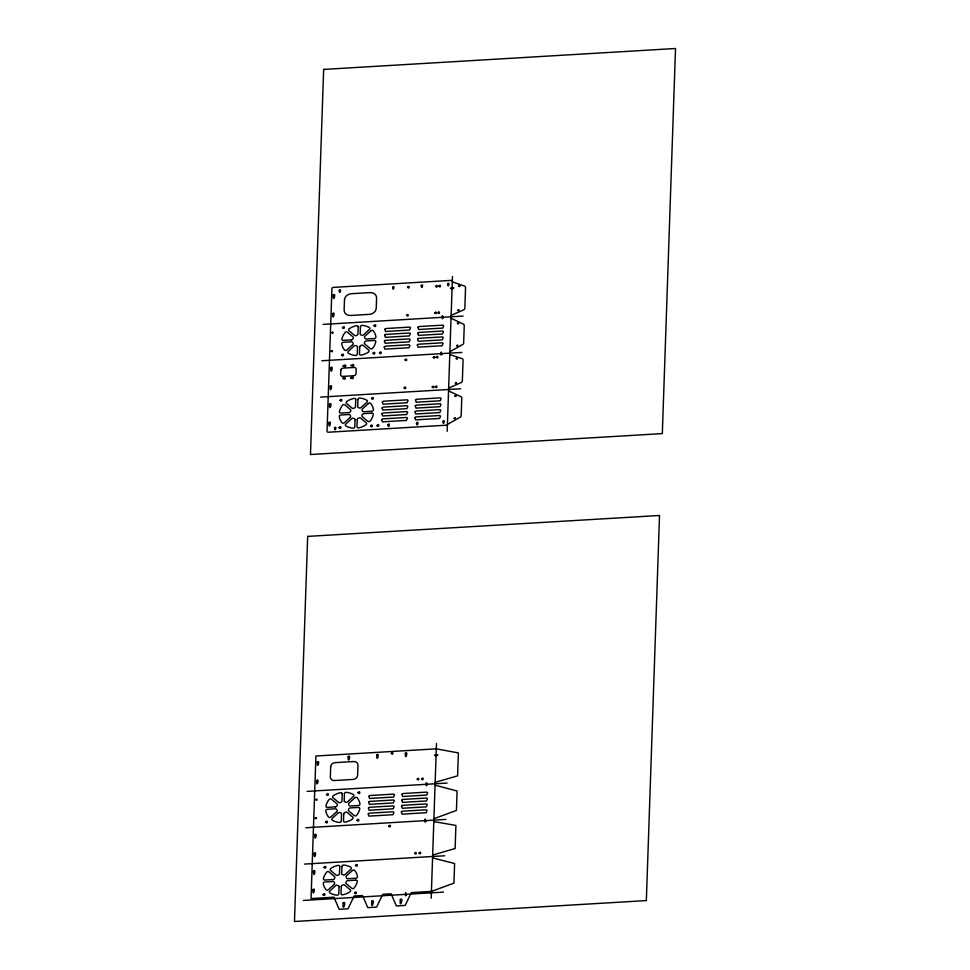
<?xml version="1.0" encoding="UTF-8"?>
<svg xmlns="http://www.w3.org/2000/svg" width="970" height="970" viewBox="0 0 970 970"><rect width="100%" height="100%" fill="white"/><g stroke="black" fill="none" stroke-linecap="round" stroke-linejoin="round"><path stroke-width="1.45" d="M431.189 898.256L436.488 743.444M447.17 431.274L452.469 276.45M449.898 351.722L462.508 344.605A2.231 1.891 -18.3 0 0 463.66 342.883L464.242 325.629A2.231 1.891 -18.3 0 0 463.236 324.041L451.038 318.221M451.135 315.371L463.478 309.951A2.231 1.891 -18.3 0 0 464.848 308.108L465.539 287.69A2.231 1.891 -18.3 0 0 464.315 286.017L453.014 282.112A1.334 1.14 -18.3 0 1 452.287 281.288A1.334 1.14 -18.3 0 0 451.014 280.403L333.28 287.399A1.334 1.14 -18.3 0 0 331.922 288.636L327.036 431.141A1.334 1.14 -18.3 0 0 328.321 432.22L446.382 425.2A1.334 1.14 -18.3 0 0 447.558 424.52A1.334 1.14 -18.3 0 1 448.067 424.048L460.022 417.318A2.231 1.891 -18.3 0 0 461.162 415.584L461.768 398.161A2.231 1.891 -18.3 0 0 460.738 396.56L448.552 390.922M448.649 388.073L460.98 382.653A2.231 1.891 -18.3 0 0 462.363 380.81L463.066 360.222A2.231 1.891 -18.3 0 0 461.805 358.536L449.801 354.571M433.905 818.704L456.433 810.447L457.088 790.999L435.057 785.203M435.154 782.353L457.61 775.83L458.398 752.914L436.294 748.84L315.917 756.006L311.043 898.572L333.922 897.202L339.197 909.339L348 908.817L354.123 896.001L362.513 895.504L367.788 907.641L376.59 907.12L382.713 894.304L391.104 893.806L396.378 905.944L405.169 905.422L411.304 892.606L431.42 891.406L453.936 883.149L454.615 863.518L432.571 857.904M432.668 855.055L455.124 848.532L455.912 825.434L433.808 821.554M323.071 324.404L463.126 316.075M321.822 360.755L461.878 352.425M320.585 397.106L460.641 388.776M307.078 791.387L447.146 783.057M305.841 827.737L445.897 819.407M304.592 864.088L444.648 855.77M303.343 900.439L443.411 892.121M354.535 892.982C357.105 896.037 356.778 889.478 354.535 892.982M357.021 820.28C359.021 823.481 359.87 816.958 357.021 820.208M370.516 426C372.807 429.164 372.989 422.556 370.516 426M373.001 353.286C375.232 356.426 375.572 349.976 373.013 353.225M376.918 425.612C379.282 428.691 379.525 422.144 376.93 425.551M379.416 352.91C381.768 355.966 381.877 349.649 379.428 352.777M324.029 867.313C326.259 870.381 326.72 864.076 324.041 867.18M326.514 794.6C329.097 797.655 328.709 791.071 326.514 794.6M340.009 400.331C342.361 403.411 342.531 396.972 340.021 400.258M342.495 327.617C344.532 330.855 345.332 324.222 342.495 327.617M307.672 536.398L294.48 921.5L646.347 900.584L659.527 515.482L307.672 536.398M323.653 69.416L310.473 454.518L662.328 433.602L675.52 48.5L323.653 69.416M312.849 889.769C312.789 898.547 316.135 886.034 312.849 889.769M313.48 871.29C313.492 880.093 316.681 867.519 313.48 871.29M314.098 853.418C314.013 862.112 317.408 849.841 314.098 853.37M314.729 834.94C314.753 843.73 317.893 831.205 314.729 834.891M316.584 780.717C316.414 789.313 319.979 777.322 316.596 780.62M317.214 762.226C317.226 770.968 320.415 758.625 317.226 762.141M328.794 422.787C328.866 431.844 332.116 418.737 328.794 422.787M329.424 404.308C329.351 413.22 332.94 400.477 329.424 404.308M330.042 386.436C330.139 395.493 333.341 382.398 330.042 386.436M330.673 367.957C330.734 376.942 334.019 363.992 330.673 367.957M332.528 313.734C332.492 322.586 335.984 310 332.528 313.686M333.159 295.244C333.171 304.168 336.566 291.424 333.171 295.195M334.48 427.891C334.856 433.445 337.402 424.811 334.492 427.794M339.185 290.503C339.876 296.117 341.707 287.047 339.185 290.503M340.785 370.188L340.628 374.602A2.231 1.891 -18.3 0 0 342.762 376.396L353.759 375.742A2.231 1.891 -18.3 0 0 356.026 373.68L356.172 369.267A2.231 1.891 -18.3 0 0 354.038 367.472L343.041 368.127A2.231 1.891 -18.3 0 0 340.785 370.188M344.483 299.9L344.132 310.097A6.693 5.687 -18.3 0 0 350.534 315.48L369.449 314.353A6.693 5.687 -18.3 0 0 376.239 308.181L376.59 297.996A6.693 5.687 -18.3 0 0 370.188 292.613L351.273 293.728A6.693 5.687 -18.3 0 0 344.483 299.9M342.689 378.445C346.921 381.016 345.72 375.232 342.701 378.397M343.113 366.017C347.248 368.612 346.363 362.768 343.125 365.969M330.697 766.761L330.346 776.946A4.462 3.783 -18.3 0 0 334.614 780.535L353.08 779.431A4.462 3.783 -18.3 0 0 357.615 775.321L357.966 765.136A4.462 3.783 -18.3 0 0 353.698 761.547L335.22 762.638A4.462 3.783 -18.3 0 0 330.697 766.761M350.582 377.973C354.717 380.579 353.759 374.711 350.594 377.924M351.007 365.557C354.984 368.212 354.438 362.271 351.019 365.508M339.051 886.701L338.809 893.722A1.564 1.322 -18.3 0 1 336.966 895.152A17.496 14.853 -18.3 0 1 329.982 893.018A1.564 1.322 -18.3 0 1 329.861 890.969L335.693 885.671A1.564 1.322 -18.3 0 1 337.451 885.307A6.475 5.493 -18.3 0 0 338.069 885.501A1.564 1.322 -18.3 0 1 339.051 886.701M339.742 866.622L339.5 873.63A1.564 1.322 -18.3 0 1 338.433 874.964A6.475 5.493 -18.3 0 0 337.803 875.231A1.564 1.322 -18.3 0 1 336.057 875.073L330.564 870.442A1.564 1.322 -18.3 0 1 330.831 868.38A17.496 14.853 -18.3 0 1 337.984 865.398A1.564 1.322 -18.3 0 1 339.742 866.622M341.537 814L341.307 821.02A1.564 1.322 -18.3 0 1 339.464 822.451A17.496 14.853 -18.3 0 1 332.48 820.305A1.564 1.322 -18.3 0 1 332.346 818.268L338.178 812.969A1.564 1.322 -18.3 0 1 339.949 812.593A6.475 5.493 -18.3 0 0 340.555 812.787A1.564 1.322 -18.3 0 1 341.537 814M342.228 793.909L341.986 800.929A1.564 1.322 -18.3 0 1 340.919 802.263A6.475 5.493 -18.3 0 0 340.288 802.517A1.564 1.322 -18.3 0 1 338.542 802.36L333.049 797.74A1.564 1.322 -18.3 0 1 333.316 795.667A17.496 14.853 -18.3 0 1 340.482 792.684A1.564 1.322 -18.3 0 1 342.228 793.909M355.044 419.719L354.802 426.739A1.564 1.322 -18.3 0 1 352.959 428.17A17.496 14.853 -18.3 0 1 345.975 426.024A1.564 1.322 -18.3 0 1 345.841 423.987L351.686 418.688A1.564 1.322 -18.3 0 1 353.444 418.325A6.475 5.493 -18.3 0 0 354.062 418.507A1.564 1.322 -18.3 0 1 355.044 419.719M355.723 399.628L355.481 406.648A1.564 1.322 -18.3 0 1 354.414 407.982A6.475 5.493 -18.3 0 0 353.783 408.249A1.564 1.322 -18.3 0 1 352.049 408.079L346.545 403.459A1.564 1.322 -18.3 0 1 346.811 401.398A17.496 14.853 -18.3 0 1 353.977 398.415A1.564 1.322 -18.3 0 1 355.723 399.628M357.53 347.017L357.287 354.026A1.564 1.322 -18.3 0 1 355.444 355.469A17.496 14.853 -18.3 0 1 348.46 353.322A1.564 1.322 -18.3 0 1 348.327 351.286L354.171 345.987A1.564 1.322 -18.3 0 1 355.929 345.611A6.475 5.493 -18.3 0 0 356.548 345.805A1.564 1.322 -18.3 0 1 357.53 347.017M358.221 326.926L357.978 333.947A1.564 1.322 -18.3 0 1 356.911 335.268A6.475 5.493 -18.3 0 0 356.281 335.535A1.564 1.322 -18.3 0 1 354.535 335.377L349.03 330.758A1.564 1.322 -18.3 0 1 349.309 328.684A17.496 14.853 -18.3 0 1 356.463 325.702A1.564 1.322 -18.3 0 1 358.221 326.926M341.246 886.58L341.016 893.588A1.564 1.322 -18.3 0 0 342.762 894.813A17.496 14.853 -18.3 0 0 349.928 891.83A1.564 1.322 -18.3 0 0 350.194 889.769L344.689 885.137A1.564 1.322 -18.3 0 0 342.956 884.979A6.475 5.493 -18.3 0 1 342.325 885.246A1.564 1.322 -18.3 0 0 341.246 886.58M341.937 866.489L341.695 873.509A1.564 1.322 -18.3 0 0 342.677 874.71A6.475 5.493 -18.3 0 1 343.295 874.904A1.564 1.322 -18.3 0 0 345.053 874.54L350.897 869.241A1.564 1.322 -18.3 0 0 350.764 867.192A17.496 14.853 -18.3 0 0 343.78 865.046A1.564 1.322 -18.3 0 0 341.937 866.489M343.744 813.866L343.501 820.887A1.564 1.322 -18.3 0 0 345.259 822.111A17.496 14.853 -18.3 0 0 352.413 819.116A1.564 1.322 -18.3 0 0 352.68 817.055L347.187 812.436A1.564 1.322 -18.3 0 0 345.441 812.278A6.475 5.493 -18.3 0 1 344.811 812.533A1.564 1.322 -18.3 0 0 343.744 813.866M344.423 793.775L344.192 800.796A1.564 1.322 -18.3 0 0 345.174 802.008A6.475 5.493 -18.3 0 1 345.781 802.19A1.564 1.322 -18.3 0 0 347.551 801.826L353.383 796.528A1.564 1.322 -18.3 0 0 353.25 794.491A17.496 14.853 -18.3 0 0 346.278 792.344A1.564 1.322 -18.3 0 0 344.423 793.775M357.239 419.586L356.996 426.606A1.564 1.322 -18.3 0 0 358.754 427.831A17.496 14.853 -18.3 0 0 365.908 424.848A1.564 1.322 -18.3 0 0 366.175 422.774L360.682 418.155A1.564 1.322 -18.3 0 0 358.936 417.997A6.475 5.493 -18.3 0 1 358.306 418.252A1.564 1.322 -18.3 0 0 357.239 419.586M357.93 399.507L357.688 406.515A1.564 1.322 -18.3 0 0 358.67 407.727A6.475 5.493 -18.3 0 1 359.288 407.921A1.564 1.322 -18.3 0 0 361.046 407.545L366.878 402.247A1.564 1.322 -18.3 0 0 366.757 400.21A17.496 14.853 -18.3 0 0 359.773 398.064A1.564 1.322 -18.3 0 0 357.93 399.507M359.724 346.884L359.482 353.904A1.564 1.322 -18.3 0 0 361.24 355.117A17.496 14.853 -18.3 0 0 368.394 352.134A1.564 1.322 -18.3 0 0 368.673 350.073L363.168 345.441A1.564 1.322 -18.3 0 0 361.422 345.284A6.475 5.493 -18.3 0 1 360.791 345.55A1.564 1.322 -18.3 0 0 359.724 346.884M360.416 326.793L360.173 333.813A1.564 1.322 -18.3 0 0 361.155 335.026A6.475 5.493 -18.3 0 1 361.774 335.208A1.564 1.322 -18.3 0 0 363.532 334.844L369.376 329.545A1.564 1.322 -18.3 0 0 369.243 327.508A17.496 14.853 -18.3 0 0 362.259 325.362A1.564 1.322 -18.3 0 0 360.416 326.793M343.125 902.961C342.337 914.273 347.066 899.408 343.125 902.961M348.133 756.77C347.987 765.682 351.492 753.253 348.145 756.685M368.236 814L368.976 816.122L392.995 814.703L393.953 812.411L393.165 811.757L369.146 813.175L368.236 814M368.442 808.119L369.182 810.241L393.202 808.81L394.147 806.531L393.359 805.864L369.34 807.295L368.442 808.058M368.636 802.226L369.376 804.348L393.396 802.93L394.341 800.589L393.505 799.983L369.546 801.402L368.649 802.166M368.842 796.346L369.582 798.468L393.602 797.037L394.547 794.697L393.771 794.09L369.752 795.521L368.842 796.285M381.731 419.719L382.471 421.841L406.491 420.422L407.436 418.082L406.66 417.476L382.641 418.894L381.743 419.61M381.938 413.838L382.677 415.96L406.697 414.529L407.642 412.25L406.866 411.583L382.835 413.014L381.95 413.717M382.132 407.946L382.871 410.067L406.891 408.649L407.849 406.369L407 405.702L383.041 407.133L382.132 407.946M382.338 402.065L383.077 404.187L407.097 402.756L408.055 400.477L407.267 399.822L383.247 401.24L382.338 402.065M384.217 347.017L384.957 349.139L408.976 347.709L409.934 345.429L409.085 344.774L385.126 346.193L384.217 347.017M384.423 341.125L385.163 343.247L409.182 341.828L410.14 339.548L409.279 338.882L385.332 340.312L384.423 341.125M384.629 335.244L385.369 337.366L409.388 335.935L410.334 333.656L409.546 333.001L385.526 334.42L384.629 335.183M384.823 329.351L385.563 331.485L409.582 330.055L410.54 327.714L409.692 327.108L385.733 328.539L384.835 329.303M371.716 901.263C370.758 912.394 375.851 898.002 371.716 901.215M376.724 755.072C376.712 764.093 379.913 751.338 376.724 755.036M387.915 424.714C388.436 430.304 390.667 421.453 387.927 424.666M392.62 287.326C393.177 292.976 395.299 283.919 392.62 287.326M401.362 812.035L402.101 814.157L426.121 812.727L427.067 810.447L426.218 809.78L402.259 811.211L401.362 812.035M401.556 806.143L402.295 808.265L426.315 806.846L427.273 804.554L426.424 803.9L402.465 805.318L401.556 806.082M401.762 800.262L402.501 802.384L426.521 800.953L427.467 798.613L426.691 798.007L402.659 799.438L401.762 800.202M401.956 794.369L402.695 796.491L426.715 795.073L427.673 792.732L426.824 792.126L402.865 793.545L401.968 794.321M414.857 417.755L415.596 419.877L439.616 418.446L440.562 416.106L439.713 415.512L415.754 416.93L414.869 417.633M415.051 411.874L415.791 413.996L439.81 412.565L440.768 410.286L439.98 409.619L415.96 411.05L415.063 411.753M415.257 405.981L415.997 408.103L440.016 406.685L440.974 404.393L440.186 403.738L416.166 405.157L415.257 405.981M415.463 400.101L416.203 402.223L440.222 400.792L441.168 398.512L440.319 397.845L416.36 399.276L415.463 400.101M417.342 345.041L418.082 347.175L442.102 345.744L443.06 343.465L442.271 342.798L418.252 344.229L417.342 345.041M417.549 339.161L418.288 341.282L442.308 339.864L443.254 337.572L442.465 336.917L418.446 338.336L417.549 339.161M417.743 333.28L418.482 335.402L442.502 333.971L443.46 331.691L442.611 331.025L418.652 332.455L417.755 333.219M417.949 327.387L418.688 329.509L442.708 328.09L443.654 325.75L442.878 325.144L418.858 326.563L417.949 327.326M400.307 899.566C399.228 910.563 404.296 896.389 400.319 899.469M405.314 753.375C405.133 762.299 408.709 749.749 405.314 753.375M416.506 423.017C416.942 428.619 419.464 419.695 416.518 422.968M421.21 285.629C421.756 291.279 423.914 282.209 421.21 285.629M405.642 892.946L405.545 895.795L406.539 894.886L405.642 892.946M425.163 819.226L425.066 822.075L426.072 821.166L425.163 819.226M426.412 782.875L426.315 785.724L427.309 784.815L426.412 782.875M441.156 352.243L441.059 355.093L442.053 354.183L441.156 352.243M442.405 315.88L442.308 318.73L443.302 317.833L442.405 315.88M442.902 421.441C443.435 427.103 445.618 418.021 442.902 421.441M447.606 284.064C448.249 289.654 450.225 280.633 447.619 283.955M373.947 325.726C376.202 328.866 376.578 322.416 373.959 325.665M371.462 398.44C373.777 401.58 374.008 395.045 371.462 398.44M357.966 792.72C360.088 795.909 360.719 789.35 357.966 792.648M355.469 865.422C357.409 868.647 358.5 862.16 355.481 865.349M341.561 355.129C343.768 358.294 344.362 351.722 341.573 355.056M339.076 427.649C341.586 430.741 341.476 424.181 339.076 427.649M325.568 822.111C327.775 825.264 328.309 818.801 325.58 822.051M323.095 894.631C325.326 897.868 325.665 891.127 323.095 894.631M331.873 332.746C333.935 334.589 333.001 330.43 331.886 332.698M331.243 351.237C333.207 353.128 332.455 348.933 331.255 351.188M315.941 799.729C317.808 801.523 316.984 797.486 315.941 799.729M315.298 818.219C317.093 820.074 316.511 815.964 315.298 818.219M407.533 287.241C409.546 290.066 410.043 284.222 407.545 287.181M406.575 315.359C408.625 318.221 408.964 312.34 406.575 315.359M405.048 359.943C407.485 362.647 407.036 356.778 405.048 359.943M404.09 387.879C406.163 390.764 406.394 384.799 404.102 387.818M391.298 753.46C393.468 756.285 393.456 750.392 391.31 753.399M388.812 826.173C390.91 828.998 391.152 823.118 388.825 826.113M435.663 286.344C437.846 289.193 437.761 283.276 435.663 286.344M434.754 312.91C437.143 315.674 436.621 309.794 434.754 312.91M433.226 357.433C435.178 360.343 435.651 354.414 433.238 357.372M438.743 286.162C440.768 288.999 441.229 283.131 438.743 286.101M432.208 387.042C434.524 389.831 434.184 384.011 432.208 387.042M437.834 312.728C439.919 315.553 440.089 309.709 437.858 312.607M436.306 357.251C438.767 359.931 438.197 354.183 436.318 357.19M435.287 386.86C437.421 389.625 437.591 383.914 435.312 386.739M417.197 779.213C419.695 781.893 418.979 776.17 417.209 779.152M414.663 853.345C416.967 856.098 416.639 850.278 414.663 853.285M421.586 778.946C423.575 781.82 423.975 775.927 421.611 778.825M458.725 286.041C460.653 287.932 459.95 283.786 458.749 285.956M457.901 310.424C459.731 312.376 459.246 308.12 457.913 310.327M457.452 323.446C459.234 325.447 458.895 321.082 457.452 323.398M456.688 345.732C458.519 347.684 458.034 343.428 456.7 345.635M419.052 853.079C421.247 855.952 421.138 849.962 419.052 853.079M456.239 358.633C458.022 360.61 457.646 356.39 456.264 358.548M455.403 383.126C457.27 385.078 456.761 380.798 455.415 383.077M454.966 396.039C456.918 397.942 456.155 393.723 454.966 395.99M454.202 418.434C455.948 420.434 455.706 416.082 454.202 418.397M352.656 344.714L346.824 350.012A1.564 1.322 -18.3 0 1 344.483 349.976A17.496 14.853 -18.3 0 1 341.767 343.962A1.564 1.322 -18.3 0 1 343.344 342.301L351.358 341.816A1.564 1.322 -18.3 0 1 352.777 342.628A6.475 5.493 -18.3 0 0 353.019 343.162A1.564 1.322 -18.3 0 1 352.656 344.714M370.879 330.818L365.047 336.117A1.564 1.322 -18.3 0 0 364.684 337.669A6.475 5.493 -18.3 0 1 364.926 338.19A1.564 1.322 -18.3 0 0 366.345 339.003L374.359 338.53A1.564 1.322 -18.3 0 0 375.936 336.869A17.496 14.853 -18.3 0 0 373.22 330.843A1.564 1.322 -18.3 0 0 370.879 330.818M453.705 287.981L451.389 288.963L450.444 288.175L453.705 287.981M350.17 417.415L344.338 422.714A1.564 1.322 -18.3 0 1 341.998 422.69A17.496 14.853 -18.3 0 1 339.282 416.663A1.564 1.322 -18.3 0 1 340.846 415.002L348.861 414.529A1.564 1.322 -18.3 0 1 350.291 415.342A6.475 5.493 -18.3 0 0 350.522 415.863A1.564 1.322 -18.3 0 1 350.17 417.415M368.394 403.52L362.55 408.819A1.564 1.322 -18.3 0 0 362.198 410.371A6.475 5.493 -18.3 0 1 362.44 410.904A1.564 1.322 -18.3 0 0 363.859 411.716L371.874 411.231A1.564 1.322 -18.3 0 0 373.45 409.57A17.496 14.853 -18.3 0 0 370.734 403.556A1.564 1.322 -18.3 0 0 368.394 403.52M336.675 811.696L330.843 816.995A1.564 1.322 -18.3 0 1 328.503 816.958A17.496 14.853 -18.3 0 1 325.787 810.944A1.564 1.322 -18.3 0 1 327.351 809.283L335.365 808.798A1.564 1.322 -18.3 0 1 336.784 809.611A6.475 5.493 -18.3 0 0 337.026 810.144A1.564 1.322 -18.3 0 1 336.675 811.696M354.887 797.801L349.054 803.099A1.564 1.322 -18.3 0 0 348.703 804.651A6.475 5.493 -18.3 0 1 348.945 805.173A1.564 1.322 -18.3 0 0 350.364 805.985L358.379 805.512A1.564 1.322 -18.3 0 0 359.943 803.851A17.496 14.853 -18.3 0 0 357.227 797.837A1.564 1.322 -18.3 0 0 354.887 797.801M437.712 754.963L435.397 755.945L434.463 755.157L437.712 754.963M334.189 884.41L328.345 889.708A1.564 1.322 -18.3 0 1 326.005 889.672A17.496 14.853 -18.3 0 1 323.289 883.646A1.564 1.322 -18.3 0 1 324.865 881.985L332.88 881.512A1.564 1.322 -18.3 0 1 334.298 882.324A6.475 5.493 -18.3 0 0 334.541 882.858A1.564 1.322 -18.3 0 1 334.189 884.41M352.401 870.502L346.569 875.801A1.564 1.322 -18.3 0 0 346.217 877.353A6.475 5.493 -18.3 0 1 346.448 877.886A1.564 1.322 -18.3 0 0 347.878 878.699L355.893 878.226A1.564 1.322 -18.3 0 0 357.457 876.553A17.496 14.853 -18.3 0 0 354.741 870.539A1.564 1.322 -18.3 0 0 352.401 870.502M351.419 339.888L343.404 340.373A1.564 1.322 -18.3 0 1 341.937 338.882A17.496 14.853 -18.3 0 1 345.077 332.516A1.564 1.322 -18.3 0 1 347.43 332.201L352.934 336.832A1.564 1.322 -18.3 0 1 353.177 338.348A6.475 5.493 -18.3 0 0 352.898 338.906A1.564 1.322 -18.3 0 1 351.419 339.888M374.299 340.458L366.284 340.931A1.564 1.322 -18.3 0 0 364.805 341.913A6.475 5.493 -18.3 0 1 364.526 342.483A1.564 1.322 -18.3 0 0 364.768 343.998L370.273 348.618A1.564 1.322 -18.3 0 0 372.625 348.303A17.496 14.853 -18.3 0 0 375.766 341.937A1.564 1.322 -18.3 0 0 374.299 340.458M348.933 412.602L340.919 413.075A1.564 1.322 -18.3 0 1 339.451 411.595A17.496 14.853 -18.3 0 1 342.592 405.23A1.564 1.322 -18.3 0 1 344.944 404.914L350.437 409.534A1.564 1.322 -18.3 0 1 350.691 411.05A6.475 5.493 -18.3 0 0 350.412 411.62A1.564 1.322 -18.3 0 1 348.933 412.602M371.813 413.159L363.798 413.644A1.564 1.322 -18.3 0 0 362.307 414.626A6.475 5.493 -18.3 0 1 362.04 415.184A1.564 1.322 -18.3 0 0 362.283 416.7L367.775 421.32A1.564 1.322 -18.3 0 0 370.128 421.016A17.496 14.853 -18.3 0 0 373.268 414.651A1.564 1.322 -18.3 0 0 371.813 413.159M335.438 806.882L327.423 807.355A1.564 1.322 -18.3 0 1 325.956 805.864A17.496 14.853 -18.3 0 1 329.097 799.51A1.564 1.322 -18.3 0 1 331.449 799.195L336.942 803.815A1.564 1.322 -18.3 0 1 337.196 805.33A6.475 5.493 -18.3 0 0 336.917 805.888A1.564 1.322 -18.3 0 1 335.438 806.882M358.306 807.44L350.291 807.913A1.564 1.322 -18.3 0 0 348.812 808.895A6.475 5.493 -18.3 0 1 348.533 809.465A1.564 1.322 -18.3 0 0 348.788 810.981L354.28 815.6A1.564 1.322 -18.3 0 0 356.633 815.285A17.496 14.853 -18.3 0 0 359.773 808.919A1.564 1.322 -18.3 0 0 358.306 807.44M332.94 879.584L324.926 880.057A1.564 1.322 -18.3 0 1 323.471 878.577A17.496 14.853 -18.3 0 1 326.611 872.212A1.564 1.322 -18.3 0 1 328.963 871.897L334.456 876.528A1.564 1.322 -18.3 0 1 334.699 878.044A6.475 5.493 -18.3 0 0 334.432 878.602A1.564 1.322 -18.3 0 1 332.94 879.584M355.82 880.142L347.806 880.627A1.564 1.322 -18.3 0 0 346.326 881.609A6.475 5.493 -18.3 0 1 346.047 882.166A1.564 1.322 -18.3 0 0 346.302 883.682L351.795 888.314A1.564 1.322 -18.3 0 0 354.147 887.999A17.496 14.853 -18.3 0 0 357.287 881.633A1.564 1.322 -18.3 0 0 355.82 880.142"/></g></svg>
